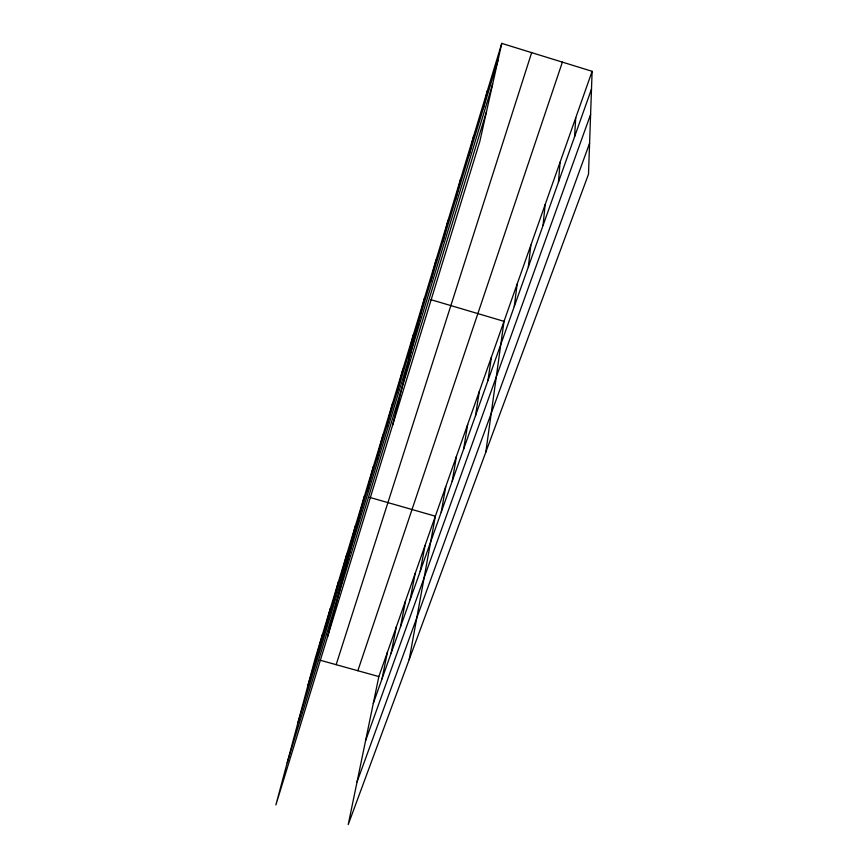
<?xml version="1.0" encoding="UTF-8"?>
<svg xmlns="http://www.w3.org/2000/svg" width="868" height="868" viewBox="0 0 868 868"><rect width="100%" height="100%" fill="white"/><g stroke="black" fill="none" stroke-linecap="round" stroke-linejoin="round"><path stroke-width="1.3" d="M592.117 71.306L588.504 174.175L348.22 824.6L378.839 676.573L592.117 71.306L501.747 43.4L315.073 658.801L275.883 804.94L479.895 141.148L501.747 43.4M574.573 136.721L575.734 117.788M558.45 182.139L560.099 162.164M543.053 225.474L545.147 204.598M528.341 266.888L530.847 245.188M514.268 306.502L517.144 284.075M485.82 452.13L504.015 321.344L430.832 299.655M487.892 380.77L491.407 357.106M475.512 415.631L479.31 391.457M463.631 449.092L467.678 424.463M452.206 481.241L456.492 456.21M441.226 512.153L445.729 486.764M409.186 659.561L435.356 516.2L369.703 497.386M420.188 571.394L425.06 545.419M410.108 599.777L415.143 573.564M400.398 627.119L405.584 600.699M391.034 653.485L396.351 626.891M382.007 678.906L387.443 652.161M483.226 108.804L487.393 90.706M469.165 155.047L473.7 135.875M455.743 199.184L460.604 179.047M442.93 241.347L448.072 220.342M430.669 281.666L436.072 259.901M392.629 425.092L424.571 297.811M407.7 357.236L413.548 334.18M396.915 392.705L402.947 369.095M386.575 426.741L392.77 402.654M376.625 459.443L382.983 434.922M327.583 636.721L364.495 495.888M367.077 490.876L373.565 465.975M348.762 551.104L355.489 525.574M331.543 607.763L338.455 581.744M339.996 579.965L346.809 554.175M315.54 660.385L322.592 634.009M323.395 634.551L330.382 608.338M307.966 685.319L497.972 60.293M298.082 722.176L492.59 84.37M287.2 762.755L486.471 111.733M336.155 664.682L531.65 52.633M357.844 670.725L562.377 62.127M373.283 703.438L591.488 89.1M365.558 740.773L590.598 114.457M357.063 781.884L589.589 143.231M320.032 660.19L378.839 676.573"/></g></svg>
